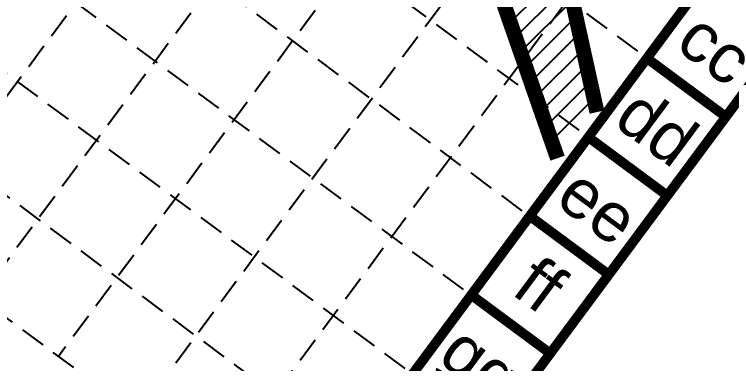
# Model space of a CAD drawing. Header units: feet. Extents: x 2260 to 6199, y 3666 to 7344.
# Drawn here: x 4883.5 to 5264.6, y 3957.9 to 4143.7 of the extents above; entities that cross this region are included whole.
import ezdxf
from ezdxf.enums import TextEntityAlignment as Align

# ---------------------------------------------------------------- set-up
doc = ezdxf.new("R2010")
doc.units = ezdxf.units.FT
doc.header["$LTSCALE"] = 40
doc.header["$MEASUREMENT"] = 0
doc.linetypes.add('HIDDEN', pattern=[0.375, 0.25, -0.125])
for name, color, linetype in [('BASE', 7, 'CONTINUOUS'), ('GRID', 254, 'HIDDEN'), ('POND', 5, 'CONTINUOUS')]:
    doc.layers.add(name, color=color, linetype=linetype)
doc.styles.get("Standard").update_dxf_attribs({"font": 'ARIAL.TTF'})

msp = doc.modelspace()

# ---------------------------------------------------------------- hatches: boundary and pattern name
at = {"layer": 'POND'}
h = msp.add_hatch(dxfattribs=at)
h.set_pattern_fill('ANSI31', color=256, scale=60, style=0)
edge = h.paths.add_edge_path()
edge.add_line((4863.35, 6262.33), (4832.61, 6283.58))
edge.add_line((4832.61, 6283.58), (4828.95, 6094.85))
edge.add_line((4828.95, 6094.85), (4828.26, 6021.94))
edge.add_line((4828.26, 6021.94), (4847.63, 5898.39))
edge.add_line((4847.63, 5898.39), (4848.09, 5787.7))
edge.add_line((4848.09, 5787.7), (4853.68, 5749.38))
edge.add_line((4853.68, 5749.38), (4869.8, 5688.77))
edge.add_line((4869.8, 5688.77), (4874.38, 5637.74))
edge.add_line((4874.38, 5637.74), (4884.84, 5598.23))
edge.add_line((4884.84, 5598.23), (4879.89, 5563.29))
edge.add_line((4879.89, 5563.29), (4875.07, 5535.8))
edge.add_line((4875.07, 5535.8), (4886.83, 5492.93))
edge.add_line((4886.83, 5492.93), (4883.05, 5458.46))
edge.add_line((4883.05, 5458.46), (4889.3, 5416.55))
edge.add_line((4889.3, 5416.55), (4906.43, 5313.8))
edge.add_line((4906.43, 5313.8), (4892, 5244.12))
edge.add_line((4892, 5244.12), (4898.16, 5209.04))
edge.add_line((4898.16, 5209.04), (4893.39, 5196.19))
edge.add_line((4893.39, 5196.19), (4908.41, 5098.29))
edge.add_line((4908.41, 5098.29), (4924.31, 5022.58))
edge.add_line((4924.31, 5022.58), (4923.27, 4983.4))
edge.add_line((4923.27, 4983.4), (4937.52, 4964.85))
edge.add_line((4937.52, 4964.85), (4969.27, 4921.35))
edge.add_line((4969.27, 4921.35), (4967.62, 4860.73))
edge.add_line((4967.62, 4860.73), (4960.16, 4836.43))
edge.add_line((4960.16, 4836.43), (4955.17, 4822.59))
edge.add_line((4955.17, 4822.59), (4971.99, 4795.47))
edge.add_line((4971.99, 4795.47), (4979.84, 4773.67))
edge.add_line((4979.84, 4773.67), (4989.69, 4738.4))
edge.add_line((4989.69, 4738.4), (4988.66, 4699.21))
edge.add_line((4988.66, 4699.21), (4985.5, 4689.56))
edge.add_line((4985.5, 4689.56), (4978.63, 4658.69))
edge.add_line((4978.63, 4658.69), (4976.82, 4640.05))
edge.add_line((4976.82, 4640.05), (4998.82, 4615.76))
edge.add_line((4998.82, 4615.76), (5014.41, 4588.23))
edge.add_line((5014.41, 4588.23), (5041.93, 4510.34))
edge.add_line((5041.93, 4510.34), (5037.43, 4487.52))
edge.add_line((5037.43, 4487.52), (5039.13, 4428.44))
edge.add_line((5039.13, 4428.44), (5050.17, 4396.85))
edge.add_line((5050.17, 4396.85), (5077.99, 4337.7))
edge.add_line((5077.99, 4337.7), (5172.27, 4069.55))
edge.add_line((5172.27, 4069.55), (5191.8, 4095.13))
edge.add_line((5191.8, 4095.13), (5125.44, 4396.17))
edge.add_line((5125.44, 4396.17), (5117.34, 4487.53))
edge.add_line((5117.34, 4487.53), (5073.41, 4643.97))
edge.add_line((5073.41, 4643.97), (5064.9, 4695.71))
edge.add_line((5064.9, 4695.71), (5032.39, 4796.89))
edge.add_line((5032.39, 4796.89), (5027.79, 4859.49))
edge.add_line((5027.79, 4859.49), (5015.99, 4975.61))
edge.add_line((5015.99, 4975.61), (4999.41, 5007.17))
edge.add_line((4999.41, 5007.17), (4995.84, 5066.28))
edge.add_line((4995.84, 5066.28), (4938.69, 5327.03))
edge.add_line((4938.69, 5327.03), (4957.4, 5595.01))
edge.add_line((4957.4, 5595.01), (4940.45, 5946.72))
edge.add_line((4940.45, 5946.72), (4931.05, 6032.46))
edge.add_line((4931.05, 6032.46), (4906.39, 6095.71))
edge.add_line((4906.39, 6095.71), (4865.82, 6172.04))
edge.add_line((4865.82, 6172.04), (4864.54, 6247.04))

# ---------------------------------------------------------------- linework, layer by layer
at = {"layer": 'BASE', "color": 9}
msp.add_line((6121.97, 5337.61), (4939.58, 3742.57), dxfattribs=at)
at = {"layer": 'BASE', "const_width": 5.22}
for points in [[(2264.05, 5660.88), (4950.44, 3669.48), (6195.06, 5348.47), (3508.68, 7339.87)], [(2337.14, 5671.74), (4939.58, 3742.57), (6121.97, 5337.61), (3519.54, 7266.78)]]:
    msp.add_lwpolyline(points, close=True, dxfattribs=at)
for points in [[(5261.59, 4089.22), (5219.62, 4120.34)], [(5230.48, 4047.25), (5188.5, 4078.36)], [(5199.36, 4005.27), (5157.39, 4036.39)], [(5168.25, 3963.3), (5126.27, 3994.41)]]:
    msp.add_lwpolyline(points, dxfattribs=at)
at = {"layer": 'GRID', "linetype": 'HIDDEN', "ltscale": 1.35}
for p, q in [((2617.18, 6049.51), (5219.62, 4120.34)), ((2586.07, 6007.54), (5188.5, 4078.36)), ((2555.76, 5964.68), (5158.19, 4035.51)), ((2524.64, 5922.7), (5127.07, 3993.53)), ((2493.53, 5880.73), (5095.96, 3951.56)), ((2462.41, 5838.75), (5064.84, 3909.58)), ((2431.29, 5796.78), (5033.73, 3867.61)), ((5912.1, 5493.18), (4822.91, 4023.88)), ((5954.07, 5462.07), (4864.89, 3992.77)), ((5996.05, 5430.95), (4906.86, 3961.65)), ((6038.46, 5400.58), (4948.76, 3930.59)), ((6080.43, 5369.47), (4990.74, 3899.48))]:
    msp.add_line(p, q, dxfattribs=at)
at = {"layer": 'POND', "const_width": 8}
for points in [[(5193.07, 4091.71), (5127.55, 4388.92), (5119.45, 4480.28), (5075.53, 4636.72), (5067.01, 4688.46), (5034.5, 4789.64), (5029.9, 4852.24), (5018.1, 4968.37), (5001.53, 4999.92), (4997.95, 5059.04), (4940.8, 5319.78), (4959.51, 5587.76), (4942.57, 5939.47), (4933.16, 6025.21), (4908.51, 6088.46), (4867.93, 6164.8), (4867.78, 6254.19)], [(5037.43, 4487.52), (5039.13, 4428.44), (5050.17, 4396.85), (5077.99, 4337.7), (5172.1, 4067.18)]]:
    msp.add_lwpolyline(points, dxfattribs=at)

# ---------------------------------------------------------------- texts
at = {"layer": 'BASE'}
for s, p in [('cc', (5256.16, 4125.77)), ('dd', (5225.05, 4083.79)), ('ee', (5193.93, 4041.82)), ('ff', (5162.82, 3999.84)), ('gg', (5131.7, 3957.87))]:
    msp.add_text(s, height=26.125, rotation=323.4506, dxfattribs=at).set_placement(p, align=Align.MIDDLE_CENTER)

doc.saveas('drawing.dxf')
